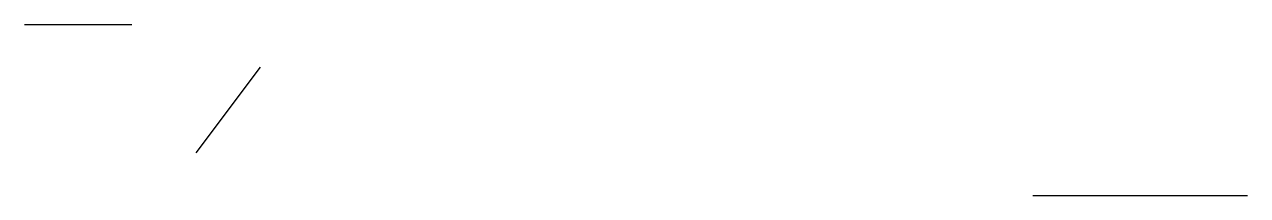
# Model space of a CAD drawing. Extents: x -7 to 50, y 0 to 8.
import ezdxf

# ---------------------------------------------------------------- set-up
doc = ezdxf.new("R2010")
doc.units = 0
doc.layers.get('0').update_dxf_attribs({"linetype": 'CONTINUOUS'})
doc.layers.add('LOCKED', color=2, linetype='CONTINUOUS')
doc.layers.add('WALLS', color=1, linetype='CONTINUOUS')

msp = doc.modelspace()

# ---------------------------------------------------------------- linework, layer by layer
msp.add_line((-7, 8, 0.5), (-2, 8, 0.5))
at = {"layer": 'LOCKED'}
msp.add_line((40, 0), (50, 0), dxfattribs=at)
at = {"layer": 'walls'}
msp.add_line((1, 2, 3), (4, 6, 15), dxfattribs=at)

doc.saveas('drawing.dxf')
